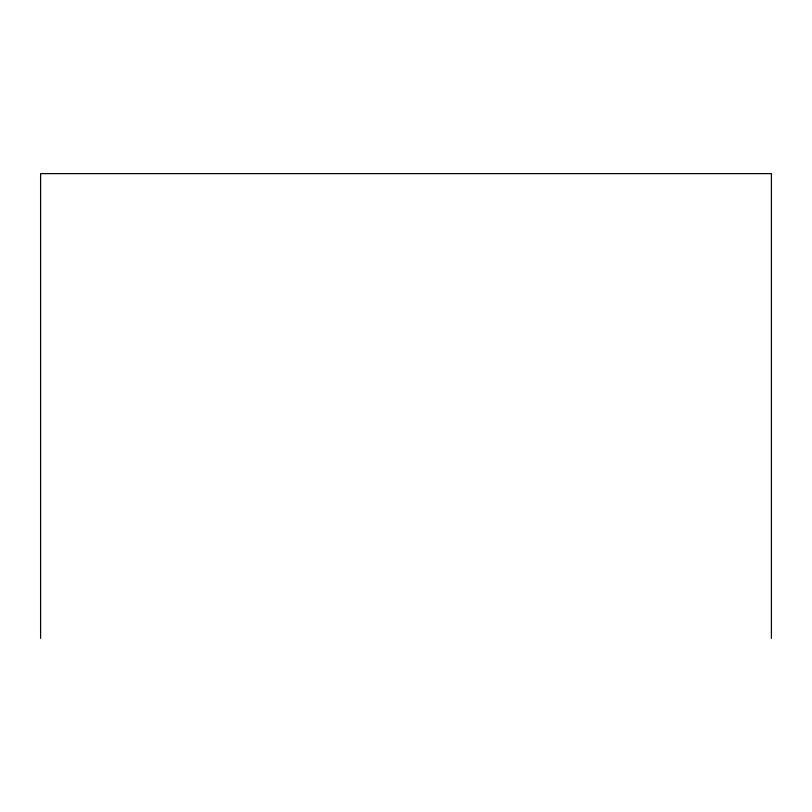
<?xml version="1.0" encoding="UTF-8"?>
<svg xmlns="http://www.w3.org/2000/svg" width="812" height="812" viewBox="0 0 812 812"><rect width="100%" height="100%" fill="white"/><g stroke="black" fill="none" stroke-linecap="round" stroke-linejoin="round"><path stroke-width="1.22" d="M771.4 638.374L771.4 173.626L40.6 173.626L40.6 638.374"/></g></svg>
